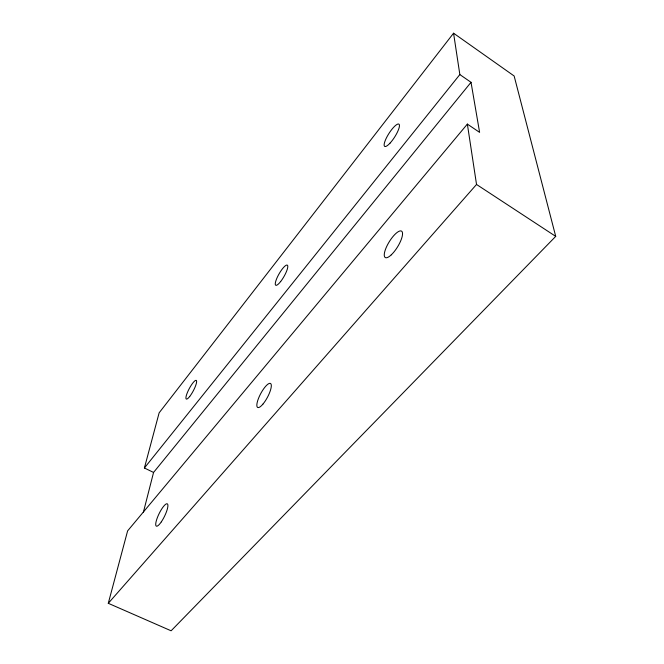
<?xml version="1.0" encoding="UTF-8"?>
<svg xmlns="http://www.w3.org/2000/svg" width="664" height="664" viewBox="0 0 664 664"><rect width="100%" height="100%" fill="white"/><g stroke="black" fill="none" stroke-linecap="round" stroke-linejoin="round"><path stroke-width="1" d="M143.333 512.467L153.558 472.453L471.025 82.311L459.845 74.567L453.562 33.2L159.136 412.834L144.403 467.987L153.558 472.453M453.562 33.2L514.144 75.995L555.718 236.376L171.113 630.8L108.282 603.302L127.612 530.893L467.365 124.093L479.607 132.377L471.025 82.311M144.403 467.987L459.845 74.567M108.282 603.302L476.528 184.459L467.365 124.093M476.528 184.459L555.718 236.376M161.31 521.871A12.425 3.013 -63.9 0 0 167.336 503.851A12.425 3.013 -63.9 0 0 156.795 519.223A12.425 3.013 -63.9 0 0 161.31 521.871M262.894 404.16A13.595 3.835 -61.9 0 0 270.87 383.8A13.595 3.835 -61.9 0 0 258.479 398.441A13.595 3.835 -61.9 0 0 262.894 404.16M391.279 254.843A15.504 4.88 -58.3 0 0 402.176 231.827A15.504 4.88 -58.3 0 0 386.763 246.327A15.504 4.88 -58.3 0 0 391.279 254.843M280.664 281.519A11.603 2.797 -60.1 0 0 287.346 265.152A11.603 2.797 -60.1 0 0 276.581 278.905A11.603 2.797 -60.1 0 0 280.664 281.519M189.721 396.458A10.582 2.307 -62 0 0 196.494 380.679A10.582 2.307 -62 0 0 187.588 392.075A10.582 2.307 -62 0 0 189.721 396.458M389.984 143.192A13.197 3.37 -57.4 0 0 399.147 124.359A13.197 3.37 -57.4 0 0 386.265 138.212A13.197 3.37 -57.4 0 0 389.984 143.192"/></g></svg>
